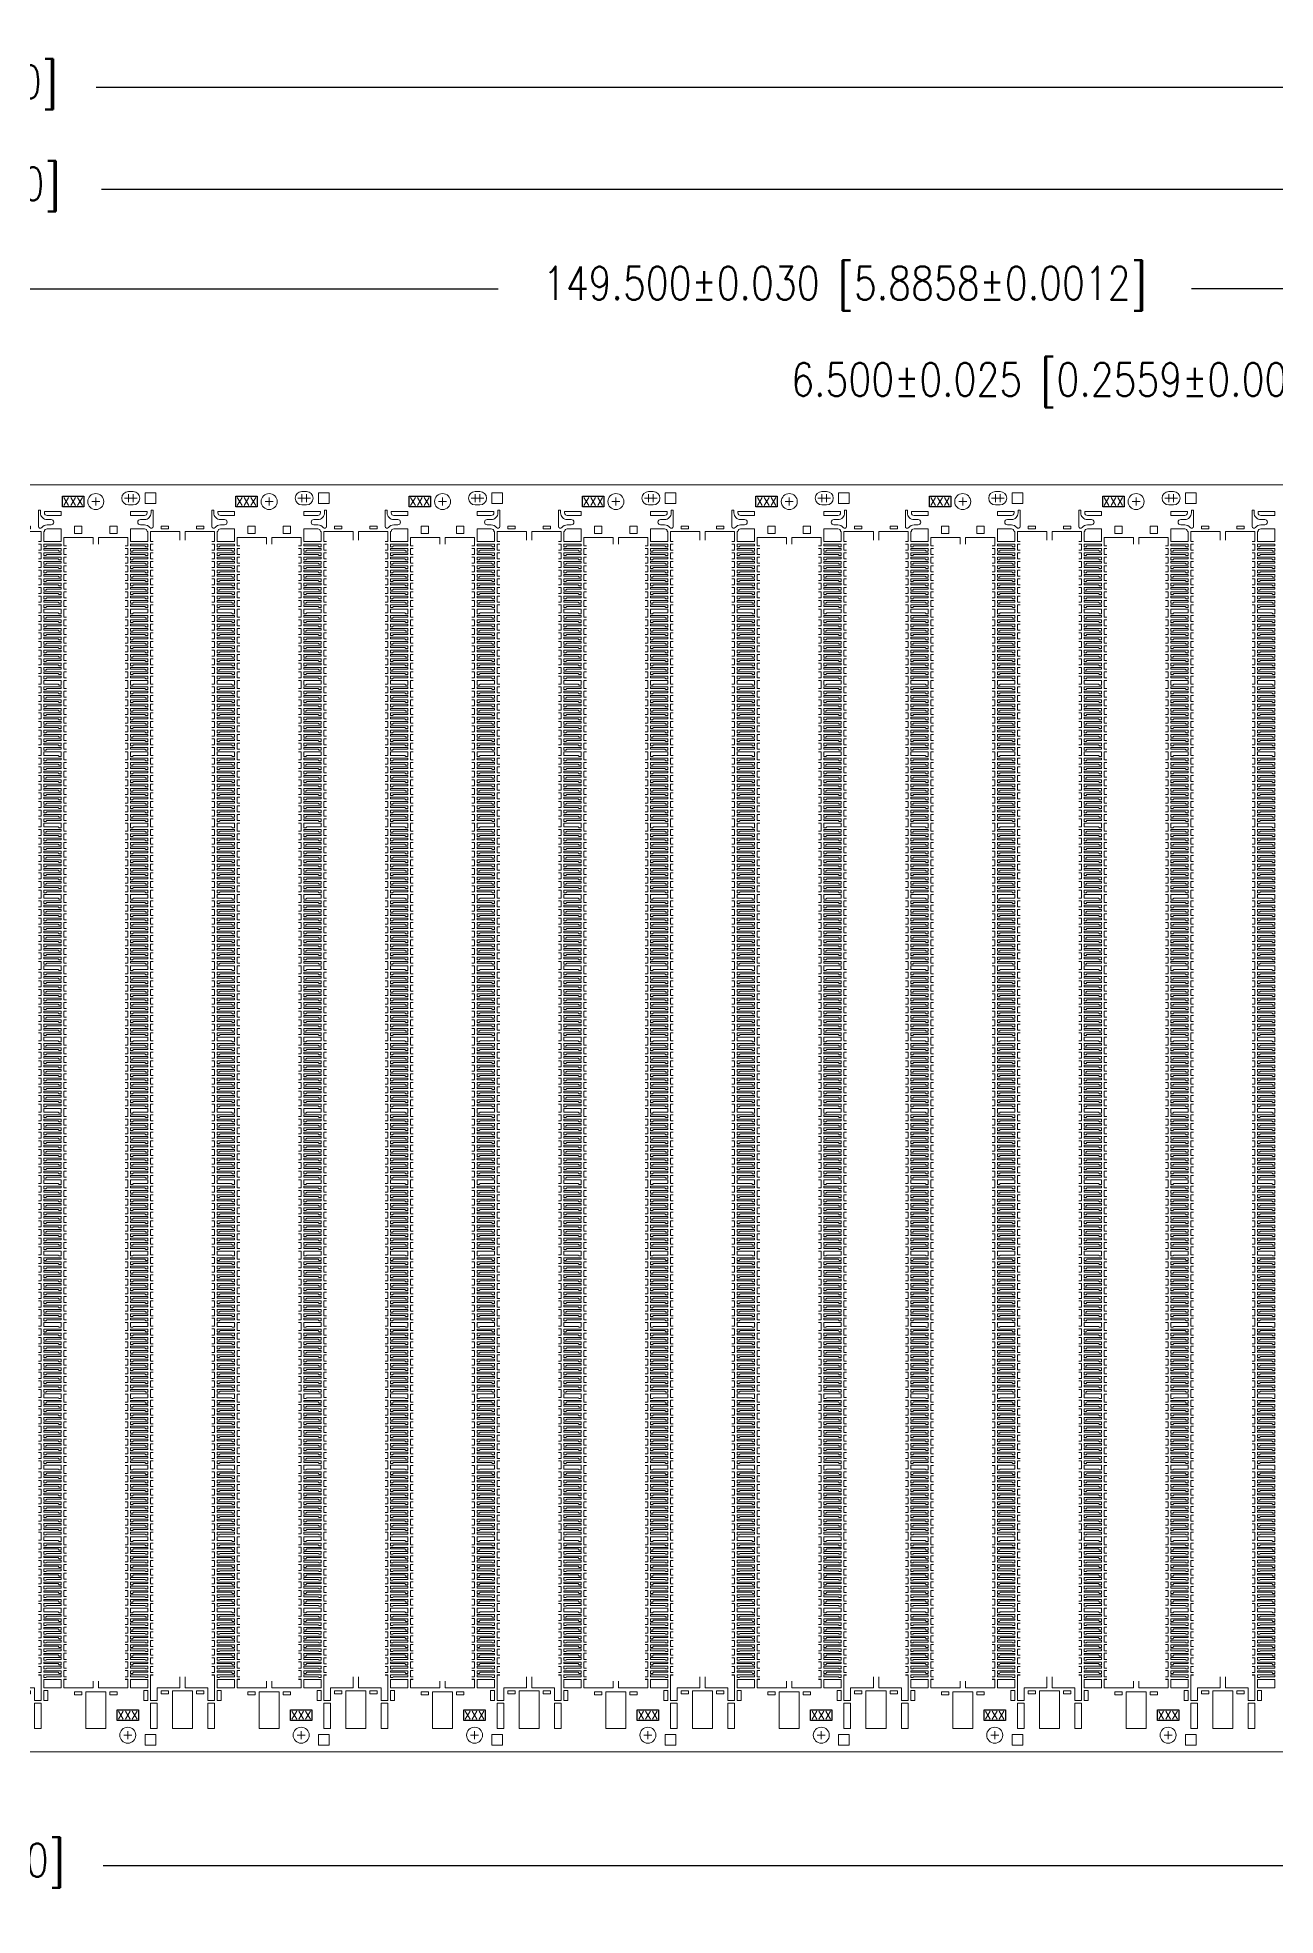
# Model space of a CAD drawing. Extents: x 38 to 840, y 27 to 530.
# Drawn here: x 659.6 to 752.4, y 297.8 to 438.7 of the extents above; entities that cross this region are included whole.
import ezdxf
from ezdxf.enums import TextEntityAlignment as Align

# ---------------------------------------------------------------- set-up
doc = ezdxf.new("R2010")
doc.units = 0
doc.header["$LTSCALE"] = 25.4
doc.header["$MEASUREMENT"] = 0
doc.linetypes.add('CENTERX2', pattern=[4, 2.5, -0.5, 0.5, -0.5])
doc.linetypes.add('PHANTOM2', pattern=[1.25, 0.625, -0.125, 0.125, -0.125, 0.125, -0.125])
doc.layers.get('0').update_dxf_attribs({"color": 20, "lineweight": 5})
for name, color, linetype, lineweight in [('SH-01_CENTER', 2, 'CENTERX2', 5), ('SH-01_DIM', 4, 'Continuous', 5), ('SH-01_NOTES', 3, 'Continuous', 5), ('SH-01_OBJECT', 7, 'Continuous', 5), ('SH-01_PHANTOM', 1, 'PHANTOM2', 5)]:
    doc.layers.add(name, color=color, linetype=linetype, lineweight=lineweight)
doc.layers.add('SH-01_MISC', color=6, linetype='PHANTOM2')
doc.styles.add('SIMPLEX', font='SIMPLEX.shx', dxfattribs={"width": 0.8})
doc.styles.get("Standard").update_dxf_attribs({"font": 'simplex.shx', "width": 0.82})
doc.dimstyles.get("Standard").update_dxf_attribs({"dimtxt": 3, "dimasz": 4, "dimexe": 1.5, "dimexo": 0.75, "dimgap": 1, "dimtad": 0, "dimdec": 3, "dimlfac": 0.25, "dimzin": 0, "dimdsep": 46, "dimtxsty": 'SIMPLEX', "dimcen": 0.5, "dimadec": 0, "dimazin": 0, "dimtp": 0.025, "dimtfac": 1, "dimtdec": 3, "dimtofl": 0, "dimtmove": 0, "dimatfit": 3, "dimfxl": 1, "dimtolj": 1, "dimtzin": 0, "dimarcsym": 0})

# ---------------------------------------------------------------- blocks, each defined once
blk = doc.blocks.new('*D16')
at = {"layer": 'Defpoints', "color": 0, "transparency": 16777216}
for p in [(791.22, 311.79), (491.22, 310.12), (791.22, 301.58)]:
    blk.add_point(p, dxfattribs=at)
at = {"layer": 'SH-01_DIM', "color": 0, "lineweight": -2, "transparency": 16777216}
for p, q in [((791.22, 311.29), (791.22, 300.58)), ((491.22, 309.62), (491.22, 300.58)), ((493.22, 301.58), (611.77, 301.58)), ((789.22, 301.58), (664.53, 301.58))]:
    blk.add_line(p, q, dxfattribs=at)
at = {"layer": 'SH-01_DIM', "color": 0, "transparency": 16777216}
for points in [[(493.22, 301.91), (493.22, 301.24), (491.22, 301.58)], [(789.22, 301.91), (789.22, 301.24), (791.22, 301.58)]]:
    blk.add_solid(points, dxfattribs=at)
at = {"layer": 'SH-01_DIM', "color": 0, "transparency": 16777216, "insert": (638.15, 301.58), "char_height": 2.5, "attachment_point": 5, "style": 'SIMPLEX'}
blk.add_mtext('\\A1;300.000±0.102 [11.8110±0.0040]', dxfattribs=at)
blk = doc.blocks.new('*D17')
at = {"layer": 'Defpoints', "color": 0, "transparency": 16777216}
for p in [(787.47, 427.28), (494.97, 406.04), (787.47, 406.04)]:
    blk.add_point(p, dxfattribs=at)
at = {"layer": 'SH-01_DIM', "color": 0, "lineweight": -2, "transparency": 16777216}
for p, q in [((494.97, 406.54), (494.97, 428.28)), ((787.47, 406.54), (787.47, 428.28)), ((496.97, 427.28), (611.25, 427.28)), ((785.47, 427.28), (664.4, 427.28))]:
    blk.add_line(p, q, dxfattribs=at)
at = {"layer": 'SH-01_DIM', "color": 0, "transparency": 16777216}
for points in [[(496.97, 427.62), (496.97, 426.95), (494.97, 427.28)], [(785.47, 427.62), (785.47, 426.95), (787.47, 427.28)]]:
    blk.add_solid(points, dxfattribs=at)
at = {"layer": 'SH-01_DIM', "color": 0, "transparency": 16777216, "insert": (637.83, 427.28), "char_height": 2.5, "attachment_point": 5, "style": 'SIMPLEX'}
blk.add_mtext('\\A1;292.500±0.051 [11.5157±0.0020]', dxfattribs=at)
blk = doc.blocks.new('*D18')
at = {"layer": 'Defpoints', "color": 0, "transparency": 16777216}
for p in [(791.22, 434.93), (491.22, 405.12), (791.22, 403.63)]:
    blk.add_point(p, dxfattribs=at)
at = {"layer": 'SH-01_DIM', "color": 0, "lineweight": -2, "transparency": 16777216}
for p, q in [((491.22, 405.62), (491.22, 435.93)), ((791.22, 404.13), (791.22, 435.93)), ((493.22, 434.93), (611.25, 434.93)), ((789.22, 434.93), (664.01, 434.93))]:
    blk.add_line(p, q, dxfattribs=at)
at = {"layer": 'SH-01_DIM', "color": 0, "transparency": 16777216}
for points in [[(493.22, 435.27), (493.22, 434.6), (491.22, 434.93)], [(789.22, 435.27), (789.22, 434.6), (791.22, 434.93)]]:
    blk.add_solid(points, dxfattribs=at)
at = {"layer": 'SH-01_DIM', "color": 0, "transparency": 16777216, "insert": (637.63, 434.93), "char_height": 2.5, "attachment_point": 5, "style": 'SIMPLEX'}
blk.add_mtext('\\A1;300.000±0.102 [11.8110±0.0040]', dxfattribs=at)
blk = doc.blocks.new('*D21')
at = {"layer": 'Defpoints', "color": 0, "transparency": 16777216}
for p in [(774.47, 412.6), (767.97, 406.04), (774.47, 406.04)]:
    blk.add_point(p, dxfattribs=at)
at = {"layer": 'SH-01_DIM', "color": 0, "lineweight": -2, "transparency": 16777216}
for p, q in [((767.97, 412.6), (761.31, 412.6)), ((767.97, 406.54), (767.97, 413.6)), ((772.47, 412.6), (769.97, 412.6)), ((774.47, 406.54), (774.47, 413.6))]:
    blk.add_line(p, q, dxfattribs=at)
at = {"layer": 'SH-01_DIM', "color": 0, "transparency": 16777216}
for points in [[(769.97, 412.93), (769.97, 412.27), (767.97, 412.6)], [(772.47, 412.93), (772.47, 412.27), (774.47, 412.6)]]:
    blk.add_solid(points, dxfattribs=at)
at = {"layer": 'SH-01_DIM', "color": 0, "transparency": 16777216, "insert": (737.03, 412.6), "char_height": 2.5, "attachment_point": 5, "style": 'SIMPLEX'}
blk.add_mtext('\\A1;6.500±0.025 [0.2559±0.0010]', dxfattribs=at)
blk = doc.blocks.new('*D23')
at = {"layer": 'Defpoints', "color": 0, "transparency": 16777216}
for p in [(787.47, 419.83), (637.97, 406.04), (787.47, 406.04)]:
    blk.add_point(p, dxfattribs=at)
at = {"layer": 'SH-01_DIM', "color": 0, "lineweight": -2, "transparency": 16777216}
for p, q in [((637.97, 406.54), (637.97, 420.83)), ((639.97, 419.83), (694.13, 419.83)), ((785.47, 419.83), (746.13, 419.83)), ((787.47, 406.54), (787.47, 420.83))]:
    blk.add_line(p, q, dxfattribs=at)
at = {"layer": 'SH-01_DIM', "color": 0, "transparency": 16777216}
for points in [[(639.97, 420.17), (639.97, 419.5), (637.97, 419.83)], [(785.47, 420.17), (785.47, 419.5), (787.47, 419.83)]]:
    blk.add_solid(points, dxfattribs=at)
at = {"layer": 'SH-01_DIM', "color": 0, "transparency": 16777216, "insert": (720.13, 419.83), "char_height": 2.5, "attachment_point": 5, "style": 'SIMPLEX'}
blk.add_mtext('\\A1;149.500±0.030 [5.8858±0.0012]', dxfattribs=at)
blk = doc.blocks.new('*U101')
at = {"layer": 'SH-01_OBJECT'}
for points in [[(-2.2, -0.226), (-2.4, -0.226), (-2.4, 0.226), (-2.2, 0.226)], [(2.2, -0.226), (2.4, -0.226), (2.4, 0.226), (2.2, 0.226)]]:
    blk.add_lwpolyline(points, dxfattribs=at)
blk = doc.blocks.new('*U102')
at = {"color": 0, "linetype": 'ByBlock', "lineweight": -2, "transparency": 16777216}
for p in [(0, 3.9), (0, 3.25), (0, 2.6), (0, 1.95), (0, 1.3), (0, 0.65), (0, 0)]:
    blk.add_blockref('*U101', p, dxfattribs=at)
blk = doc.blocks.new('*U103')
at = {"layer": 'SH-01_OBJECT'}
for points in [[(-2.2, -0.226), (-2.4, -0.226), (-2.4, 0.226), (-2.2, 0.226)], [(2.2, -0.226), (2.4, -0.226), (2.4, 0.226), (2.2, 0.226)]]:
    blk.add_lwpolyline(points, dxfattribs=at)
blk = doc.blocks.new('*U104')
at = {"color": 0, "linetype": 'ByBlock', "lineweight": -2, "transparency": 16777216}
for p in [(0, 3.9), (0, 3.25), (0, 2.6), (0, 1.95), (0, 1.3), (0, 0.65), (0, 0)]:
    blk.add_blockref('*U103', p, dxfattribs=at)
blk = doc.blocks.new('*U89')
at = {"layer": 'SH-01_OBJECT'}
for points in [[(1.05, 2.54), (0.85, 2.54), (0.85, 2.84)], [(5.45, 2.54), (5.65, 2.54), (5.65, 2.84)], [(-5.45, 2.21), (-5.65, 2.21), (-5.65, 2.51)], [(-1.05, 2.21), (-0.85, 2.21), (-0.85, 2.51)], [(-5.45, -2.54), (-5.65, -2.54), (-5.65, -2.84)], [(-1.05, -2.54), (-0.85, -2.54), (-0.85, -2.84)], [(1.05, -2.21), (0.85, -2.21), (0.85, -2.51)], [(5.45, -2.21), (5.65, -2.21), (5.65, -2.51)]]:
    blk.add_lwpolyline(points, dxfattribs=at)
for name, p in [('*U102', (-3.25, -2.11)), ('*U104', (3.25, -1.79))]:
    blk.add_blockref(name, p)
blk = doc.blocks.new('*U90')
at = {"color": 0, "linetype": 'ByBlock', "lineweight": -2, "transparency": 16777216}
for p in [(156, 80.25), (169, 80.25), (182, 80.25), (195, 80.25), (208, 80.25), (221, 80.25), (234, 80.25), (247, 80.25), (156, 74.9), (169, 74.9), (182, 74.9), (195, 74.9), (208, 74.9), (221, 74.9), (234, 74.9), (247, 74.9), (156, 69.55), (169, 69.55), (182, 69.55), (195, 69.55), (208, 69.55), (221, 69.55), (234, 69.55), (247, 69.55), (156, 64.2), (169, 64.2), (182, 64.2), (195, 64.2), (208, 64.2), (221, 64.2), (234, 64.2), (247, 64.2), (156, 58.85), (169, 58.85), (182, 58.85), (195, 58.85), (208, 58.85), (221, 58.85), (234, 58.85), (247, 58.85), (156, 53.5), (169, 53.5), (182, 53.5), (195, 53.5), (208, 53.5), (221, 53.5), (234, 53.5), (247, 53.5), (156, 48.15), (169, 48.15), (182, 48.15), (195, 48.15), (208, 48.15), (221, 48.15), (234, 48.15), (247, 48.15), (156, 42.8), (169, 42.8), (182, 42.8), (195, 42.8), (208, 42.8), (221, 42.8), (234, 42.8), (247, 42.8), (156, 37.45), (169, 37.45), (182, 37.45), (195, 37.45), (208, 37.45), (221, 37.45), (234, 37.45), (247, 37.45), (156, 32.1), (169, 32.1), (182, 32.1), (195, 32.1), (208, 32.1), (221, 32.1), (234, 32.1), (247, 32.1), (156, 26.75), (169, 26.75), (182, 26.75), (195, 26.75), (208, 26.75), (221, 26.75), (234, 26.75), (247, 26.75), (156, 21.4), (169, 21.4), (182, 21.4), (195, 21.4), (208, 21.4), (221, 21.4), (234, 21.4), (247, 21.4), (156, 16.05), (169, 16.05), (182, 16.05), (195, 16.05), (208, 16.05), (221, 16.05), (234, 16.05), (247, 16.05), (156, 10.7), (169, 10.7), (182, 10.7), (195, 10.7), (208, 10.7), (221, 10.7), (234, 10.7), (247, 10.7), (156, 5.35), (169, 5.35), (182, 5.35), (195, 5.35), (208, 5.35), (221, 5.35), (234, 5.35), (247, 5.35), (156, 0), (169, 0), (182, 0), (195, 0), (208, 0), (221, 0), (234, 0), (247, 0)]:
    blk.add_blockref('*U89', p, dxfattribs=at)
blk = doc.blocks.new('*U93')
at = {"layer": 'SH-01_CENTER'}
for p, q in [((-3.18, 45.95), (-3.18, 46.55)), ((-1.03, 46.5), (-0.43, 46.5)), ((-0.73, 46.2), (-0.73, 46.8)), ((-0.68, 46.5), (-0.08, 46.5)), ((-0.38, 46.2), (-0.38, 46.8)), ((-2.88, 46.25), (-3.48, 46.25)), ((-0.48, -46.25), (-1.08, -46.25)), ((-0.78, -46.55), (-0.78, -45.95))]:
    blk.add_line(p, q, dxfattribs=at)
at = {"layer": 'SH-01_MISC'}
for points in [[(-5.68, 46.65), (-4.08, 46.65), (-4.08, 45.85), (-5.68, 45.85)], [(-1.58, -44.35), (0.02, -44.35), (0.02, -45.15), (-1.58, -45.15)]]:
    blk.add_lwpolyline(points, close=True, dxfattribs=at)
at = {"layer": 'SH-01_OBJECT'}
blk.add_lwpolyline([(-0.73, 46), (-0.38, 46, 1), (-0.38, 47), (-0.73, 47, 1)], format="xyb", close=True, dxfattribs=at)
for points in [[(-4.78, 44.4), (-4.23, 44.4), (-4.23, 43.85), (-4.78, 43.85)], [(-1.58, 44.4), (-2.13, 44.4), (-2.13, 43.85), (-1.58, 43.85)], [(1.72, 44.4), (2.27, 44.4), (2.27, 44.2), (1.72, 44.2)], [(4.92, 44.4), (4.37, 44.4), (4.37, 44.2), (4.92, 44.2)], [(-4.78, -43), (-4.23, -43), (-4.23, -43.23), (-4.78, -43.23)], [(-3.93, -45.75), (-2.43, -45.75), (-2.43, -43), (-3.93, -43)], [(-1.58, -43), (-2.13, -43), (-2.13, -43.23), (-1.58, -43.23)], [(1.72, -42.93), (2.27, -42.93), (2.27, -43.15), (1.72, -43.15)], [(2.57, -45.75), (4.07, -45.75), (4.07, -42.93), (2.57, -42.93)], [(4.92, -42.93), (4.37, -42.93), (4.37, -43.15), (4.92, -43.15)], [(0.92, -45.75), (1.42, -45.75), (1.42, -43.85), (0.92, -43.85)], [(5.72, -45.75), (5.22, -45.75), (5.22, -43.85), (5.72, -43.85)]]:
    blk.add_lwpolyline(points, close=True, dxfattribs=at)
for points in [[(3.12, 43.37), (3.12, 44), (0.92, 44), (0.92, 43.26), (1.12, 43.26)], [(3.52, 43.37), (3.52, 44), (5.72, 44), (5.72, 43.26), (5.52, 43.26)], [(-5.38, 42.93), (-5.58, 42.93), (-5.58, 43.55), (-3.38, 43.55), (-3.38, 43.05)], [(-0.98, 42.93), (-0.78, 42.93), (-0.78, 43.55), (-2.98, 43.55), (-2.98, 43.05)], [(-5.38, -42.06), (-5.58, -42.06), (-5.58, -42.7), (-3.38, -42.7), (-3.38, -42.2)], [(-0.98, -42.06), (-0.78, -42.06), (-0.78, -42.7), (-2.98, -42.7), (-2.98, -42.2)], [(1.12, -41.74), (0.92, -41.74), (0.92, -43.65), (1.42, -43.65), (1.42, -42.7), (3.12, -42.7), (3.12, -41.88)], [(5.52, -41.74), (5.72, -41.74), (5.72, -43.65), (5.22, -43.65), (5.22, -42.7), (3.52, -42.7), (3.52, -41.88)]]:
    blk.add_lwpolyline(points, dxfattribs=at)
for centre in [(-3.18, 46.25), (-0.78, -46.25)]:
    blk.add_circle(centre, 0.6, dxfattribs=at)
at = {"layer": 'SH-01_PHANTOM'}
for points in [[(1.32, 46.9), (0.52, 46.9), (0.52, 46.1), (1.32, 46.1)], [(0.52, -46.2), (1.32, -46.2), (1.32, -47), (0.52, -47)]]:
    blk.add_lwpolyline(points, close=True, dxfattribs=at)
at = {"layer": 'SH-01_NOTES'}
for p in [(-4.88, 46.25), (-0.78, -44.75)]:
    blk.add_text('XXX', height=0.6, dxfattribs=at).set_placement(p, align=Align.MIDDLE)
blk = doc.blocks.new('*U94')
at = {"color": 0, "linetype": 'ByBlock', "lineweight": -2, "transparency": 16777216}
for p in [(156, 0), (169, 0), (182, 0), (195, 0), (208, 0), (221, 0), (234, 0), (247, 0)]:
    blk.add_blockref('*U93', p, dxfattribs=at)
blk = doc.blocks.new('*U109')
at = {"layer": 'SH-01_OBJECT', "linetype": 'Continuous'}
for points in [[(-0.5, 0.06), (-0.65, 0.06), (-0.65, 0.26), (0.65, 0.26), (0.65, 0.14), (-0.43, 0.14)], [(-0.65, -0.06), (0.65, -0.06), (0.65, -0.26), (0.5, -0.26), (0.43, -0.19), (-0.65, -0.19)]]:
    blk.add_lwpolyline(points, close=True, dxfattribs=at)
blk = doc.blocks.new('*U110')
at = {"color": 0, "linetype": 'ByBlock', "lineweight": -2, "transparency": 16777216}
for p in [(0, 3.9), (0, 3.25), (0, 2.6), (0, 1.95), (0, 1.3), (0, 0.65), (0, 0)]:
    blk.add_blockref('*U109', p, dxfattribs=at)
blk = doc.blocks.new('*U97')
blk.add_blockref('*U110', (0, -1.95))
blk = doc.blocks.new('*U98')
at = {"color": 0, "linetype": 'ByBlock', "lineweight": -2, "transparency": 16777216}
for p in [(0, 80.25), (0, 74.9), (0, 69.55), (0, 64.2), (0, 58.85), (0, 53.5), (0, 48.15), (0, 42.8), (0, 37.45), (0, 32.1), (0, 26.75), (0, 21.4), (0, 16.05), (0, 10.7), (0, 5.35), (0, 0)]:
    blk.add_blockref('*U97', p, dxfattribs=at)
blk = doc.blocks.new('*U107')
at = {"layer": 'SH-01_OBJECT'}
for points in [[(0.65, 0.06), (-0.43, 0.06), (-0.5, -0.01), (-0.65, -0.01), (-0.65, 0.34), (0.65, 0.34)], [(0.65, -0.34), (0.65, -0.14), (-0.65, -0.14), (-0.65, -0.26), (0.43, -0.26), (0.5, -0.34)]]:
    blk.add_lwpolyline(points, close=True, dxfattribs=at)
blk = doc.blocks.new('*U108')
at = {"color": 0, "linetype": 'ByBlock', "lineweight": -2, "transparency": 16777216}
for p in [(0, 74.9), (0, 69.55), (0, 64.2), (0, 58.85), (0, 53.5), (0, 48.15), (0, 42.8), (0, 37.45), (0, 32.1), (0, 26.75), (0, 21.4), (0, 16.05), (0, 10.7), (0, 5.35), (0, 0)]:
    blk.add_blockref('*U107', p, dxfattribs=at)
blk = doc.blocks.new('*U95')
at = {"layer": 'SH-01_OBJECT'}
for points in [[(0.2, 44.23), (-0.85, 44.23), (-0.85, 44.53), (0.4, 44.53), (0.4, 44.43, -0.414214)], [(0.7, 44.43, -0.414214), (0.2, 43.93), (-0.1, 43.93, 1), (-0.1, 43.53), (0.2, 43.53, -0.232617), (0.6, 43.33, 0.7158), (0.85, 43.42), (0.85, 44.62), (0.7, 44.62)], [(-0.85, 43.03), (-0.85, 42.28), (0.45, 42.28), (0.45, 43.03), (0.4, 43.03, 0.414214), (0.2, 43.23), (-0.85, 43.23)]]:
    blk.add_lwpolyline(points, format="xyb", close=True, dxfattribs=at)
for points in [[(-0.85, 42.09), (0.45, 42.09), (0.45, 41.89), (0.3, 41.89), (0.23, 41.96), (-0.85, 41.96)], [(-0.85, -43.04), (0.45, -43.04), (0.45, -43.68), (-0.85, -43.68)], [(0.45, -43.88), (0.15, -43.88), (0.15, -44.62), (0.45, -44.62)]]:
    blk.add_lwpolyline(points, close=True, dxfattribs=at)
for name, p in [('*U98', (-0.2, -40.7)), ('*U108', (-0.2, -38.03))]:
    blk.add_blockref(name, p)
blk = doc.blocks.new('*U96')
at = {"color": 0, "linetype": 'ByBlock', "lineweight": -2, "transparency": 16777216}
for p in [(169, 0), (182, 0), (195, 0), (208, 0), (221, 0), (234, 0), (247, 0)]:
    blk.add_blockref('*U95', p, dxfattribs=at)
blk = doc.blocks.new('*U111')
at = {"layer": 'SH-01_OBJECT', "linetype": 'Continuous'}
for points in [[(-0.5, 0.06), (-0.65, 0.06), (-0.65, 0.26), (0.65, 0.26), (0.65, 0.14), (-0.43, 0.14)], [(-0.65, -0.06), (0.65, -0.06), (0.65, -0.26), (0.5, -0.26), (0.43, -0.19), (-0.65, -0.19)]]:
    blk.add_lwpolyline(points, close=True, dxfattribs=at)
blk = doc.blocks.new('*U112')
at = {"color": 0, "linetype": 'ByBlock', "lineweight": -2, "transparency": 16777216}
for p in [(0, 3.9), (0, 3.25), (0, 2.6), (0, 1.95), (0, 1.3), (0, 0.65), (0, 0)]:
    blk.add_blockref('*U111', p, dxfattribs=at)
blk = doc.blocks.new('*U105')
blk.add_blockref('*U112', (0, -1.95))
blk = doc.blocks.new('*U106')
at = {"color": 0, "linetype": 'ByBlock', "lineweight": -2, "transparency": 16777216}
for p in [(0, 80.25), (0, 74.9), (0, 69.55), (0, 64.2), (0, 58.85), (0, 53.5), (0, 48.15), (0, 42.8), (0, 37.45), (0, 32.1), (0, 26.75), (0, 21.4), (0, 16.05), (0, 10.7), (0, 5.35), (0, 0)]:
    blk.add_blockref('*U105', p, dxfattribs=at)
blk = doc.blocks.new('*U99')
at = {"layer": 'SH-01_OBJECT'}
for points in [[(0.65, 0.06), (-0.43, 0.06), (-0.5, -0.01), (-0.65, -0.01), (-0.65, 0.34), (0.65, 0.34)], [(0.65, -0.34), (0.65, -0.14), (-0.65, -0.14), (-0.65, -0.26), (0.43, -0.26), (0.5, -0.34)]]:
    blk.add_lwpolyline(points, close=True, dxfattribs=at)
blk = doc.blocks.new('*U100')
at = {"color": 0, "linetype": 'ByBlock', "lineweight": -2, "transparency": 16777216}
for p in [(0, 74.9), (0, 69.55), (0, 64.2), (0, 58.85), (0, 53.5), (0, 48.15), (0, 42.8), (0, 37.45), (0, 32.1), (0, 26.75), (0, 21.4), (0, 16.05), (0, 10.7), (0, 5.35), (0, 0)]:
    blk.add_blockref('*U99', p, dxfattribs=at)
blk = doc.blocks.new('*U91')
at = {"layer": 'SH-01_OBJECT'}
for points in [[(-0.7, 44.43, 0.414214), (-0.2, 43.93), (0.1, 43.93, -1), (0.1, 43.53), (-0.2, 43.53, 0.232617), (-0.6, 43.33, -0.7158), (-0.85, 43.42), (-0.85, 44.62), (-0.7, 44.62)], [(-0.2, 44.23), (0.85, 44.23), (0.85, 44.53), (-0.4, 44.53), (-0.4, 44.43, 0.414214)], [(0.85, 43.03), (0.85, 42.28), (-0.45, 42.28), (-0.45, 43.03), (-0.4, 43.03, -0.414214), (-0.2, 43.23), (0.85, 43.23)]]:
    blk.add_lwpolyline(points, format="xyb", close=True, dxfattribs=at)
for points in [[(0.85, 42.09), (-0.45, 42.09), (-0.45, 41.89), (-0.3, 41.89), (-0.23, 41.96), (0.85, 41.96)], [(0.85, -43.04), (-0.45, -43.04), (-0.45, -43.68), (0.85, -43.68)], [(-0.45, -43.88), (-0.15, -43.88), (-0.15, -44.62), (-0.45, -44.62)]]:
    blk.add_lwpolyline(points, close=True, dxfattribs=at)
at = {"xscale": -1}
for name, p in [('*U106', (0.2, -40.7)), ('*U100', (0.2, -38.03))]:
    blk.add_blockref(name, p, dxfattribs=at)
blk = doc.blocks.new('*U92')
at = {"color": 0, "linetype": 'ByBlock', "lineweight": -2, "transparency": 16777216}
for p in [(156, 0), (169, 0), (182, 0), (195, 0), (208, 0), (221, 0), (234, 0), (247, 0)]:
    blk.add_blockref('*U91', p, dxfattribs=at)

msp = doc.modelspace()

# ---------------------------------------------------------------- linework, layer by layer
at = {"layer": 'SH-01_OBJECT'}
for points in [[(491.22048, 405.11698), (790.02048, 405.11698)], [(790.02048, 310.11698), (491.22048, 310.11698)]]:
    msp.add_lwpolyline(points, dxfattribs=at)

# ---------------------------------------------------------------- block references
for name, p in [('*U94', (498.15118, 357.61698)), ('*U96', (498.42048, 358.59198)), ('*U92', (504.52048, 358.59198)), ('*U90', (498.22048, 318.08948))]:
    msp.add_blockref(name, p)

# ---------------------------------------------------------------- dimensions: what is measured, and where the dimension line sits
at = {"layer": 'SH-01_DIM'}
for base, p1, p2, override, picture, middle in [((791.22048, 434.93493), (491.22048, 405.11698), (791.22048, 403.62858), {"dimtxt": 2.5, "dimasz": 2, "dimexe": 1, "dimexo": 0.5, "dimlfac": 1, "dimtol": 1, "dimtp": 0.102, "dimtm": 0.102}, '*D18', (637.63355, 434.93493)), ((787.47048, 427.28359), (494.97048, 406.04241), (787.47048, 406.04241), {"dimtxt": 2.5, "dimasz": 2, "dimexe": 1, "dimexo": 0.5, "dimlfac": 1, "dimtol": 1, "dimtp": 0.051, "dimtm": 0.051}, '*D17', (637.82504, 427.28359)), ((774.47048, 412.59996), (767.97048, 406.04241), (774.47048, 406.04241), {"dimtxt": 2.5, "dimasz": 2, "dimexe": 1, "dimexo": 0.5, "dimlfac": 1, "dimtol": 1, "dimtm": 0.025}, '*D21', (737.02708, 412.59996)), ((791.22048, 301.57751), (491.22048, 310.11698), (791.22048, 311.79019), {"dimtxt": 2.5, "dimasz": 2, "dimexe": 1, "dimexo": 0.5, "dimlfac": 1, "dimtol": 1, "dimtp": 0.102, "dimtm": 0.102}, '*D16', (638.14897, 301.57751))]:
    dim = msp.add_linear_dim(base=base, p1=p1, p2=p2, dimstyle='Standard', override=override, dxfattribs=at)
    dim.commit()
    dim.dimension.update_dxf_attribs({"geometry": picture, "text_midpoint": middle, "dimtype": 128})
at = {"layer": 'SH-01_DIM', "color": 4}
dim = msp.add_linear_dim(base=(787.47048, 419.83294), p1=(637.97048, 406.04241), p2=(787.47048, 406.04241), dimstyle='Standard', override={"dimtxt": 2.5, "dimasz": 2, "dimexe": 1, "dimexo": 0.5, "dimlfac": 1, "dimtol": 1, "dimtp": 0.03, "dimtm": 0.03}, dxfattribs=at)
dim.commit()
dim.dimension.update_dxf_attribs({"geometry": '*D23', "text_midpoint": (720.12874, 419.83294), "dimtype": 128})

doc.saveas('drawing.dxf')
